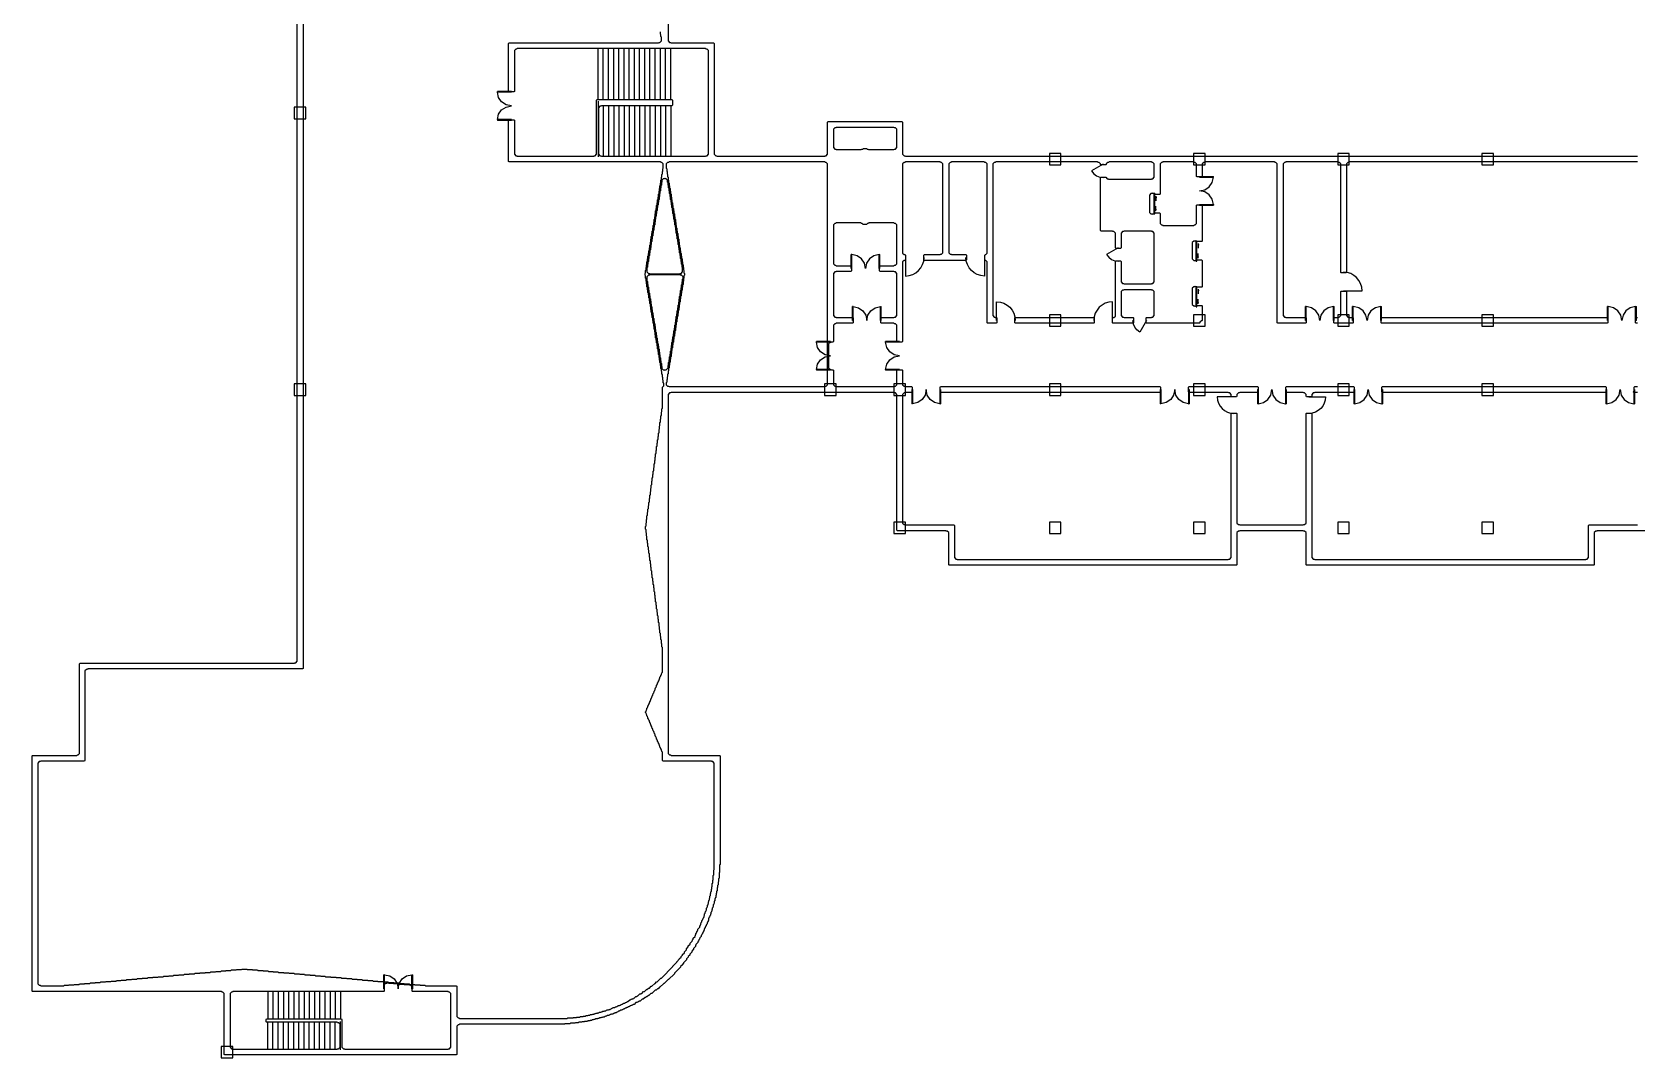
# Model space of a CAD drawing. Header units: metres. Extents: x 17405 to 146405, y 15000 to 99000.
# Drawn here: x 17405 to 100921, y 15000 to 68419 of the extents above; entities that cross this region are included whole.
import ezdxf

# ---------------------------------------------------------------- set-up
doc = ezdxf.new("R2010")
doc.units = ezdxf.units.M
for name, color, linetype in [('COL', 5, 'Continuous'), ('DOOR', 30, 'Continuous'), ('STAIR', 7, 'Continuous'), ('WALL', 8, 'Continuous')]:
    doc.layers.add(name, color=color, linetype=linetype)

msp = doc.modelspace()

# ---------------------------------------------------------------- linework, layer by layer
at = {"layer": 'COL'}
for points in [[(31050, 63900), (31650, 63900), (31650, 64500), (31050, 64500), (31050, 63900)], [(70350, 61500), (70950, 61500), (70950, 62100), (70350, 62100), (70350, 61500)], [(77850, 61500), (78450, 61500), (78450, 62100), (77850, 62100), (77850, 61500)], [(85950, 61500), (85950, 62100), (85350, 62100), (85350, 61500), (85950, 61500)], [(93450, 61500), (93450, 62100), (92850, 62100), (92850, 61500), (93450, 61500)], [(70350, 53100), (70950, 53100), (70950, 53700), (70350, 53700), (70350, 53100)], [(77850, 53100), (78450, 53100), (78450, 53700), (77850, 53700), (77850, 53100)], [(85950, 53100), (85950, 53700), (85350, 53700), (85350, 53100), (85950, 53100)], [(93450, 53100), (93450, 53700), (92850, 53700), (92850, 53100), (93450, 53100)], [(31050, 49500), (31650, 49500), (31650, 50100), (31050, 50100), (31050, 49500)], [(58650, 49502), (59250, 49502), (59250, 50102), (58650, 50102), (58650, 49502)], [(62250, 49500), (62850, 49500), (62850, 50100), (62250, 50100), (62250, 49500)], [(70350, 49500), (70950, 49500), (70950, 50100), (70350, 50100), (70350, 49500)], [(77850, 49500), (78450, 49500), (78450, 50100), (77850, 50100), (77850, 49500)], [(85950, 49500), (85950, 50100), (85350, 50100), (85350, 49500), (85950, 49500)], [(93450, 49500), (93450, 50100), (92850, 50100), (92850, 49500), (93450, 49500)], [(62250, 42300), (62850, 42300), (62850, 42900), (62250, 42900), (62250, 42300)], [(70350, 42300), (70950, 42300), (70950, 42900), (70350, 42900), (70350, 42300)], [(77850, 42300), (78450, 42300), (78450, 42900), (77850, 42900), (77850, 42300)], [(85950, 42300), (85950, 42900), (85350, 42900), (85350, 42300), (85950, 42300)], [(93450, 42300), (93450, 42900), (92850, 42900), (92850, 42300), (93450, 42300)], [(27250, 15000), (27850, 15000), (27850, 15600), (27250, 15600), (27250, 15000)]]:
    msp.add_lwpolyline(points, close=True, dxfattribs=at)
at = {"layer": 'DOOR'}
for points in [[(42350, 65322), (41619, 65322)], [(41619, 65285), (41619, 65322)], [(42350, 65285), (41619, 65285)], [(42350, 64572), (42070, 64628), (41840, 64780), (41682, 65006), (41619, 65285)], [(42350, 65322), (42350, 65285)], [(41619, 63860), (41682, 64138), (41840, 64365), (42070, 64517), (42350, 64572)], [(42350, 63860), (41619, 63860)], [(41619, 63860), (41619, 63822)], [(42350, 63822), (41619, 63822)], [(42350, 63822), (42350, 63860)], [(73150, 61540), (72544, 61190)], [(72544, 61190), (72656, 61044), (72800, 60934), (72967, 60864), (73150, 60840)], [(78150, 60903), (78881, 60903)], [(78150, 60903), (78150, 60865)], [(78150, 60865), (78881, 60865)], [(78150, 60153), (78430, 60209), (78660, 60361), (78818, 60587), (78881, 60865)], [(78881, 59440), (78818, 59719), (78660, 59945), (78430, 60097), (78150, 60153)], [(78881, 60865), (78881, 60903)], [(75792, 60023), (75827, 60023)], [(75792, 59490), (75792, 60023)], [(75827, 59490), (75792, 59490)], [(75792, 58956), (75792, 59490)], [(75827, 59490), (75827, 60023)], [(75827, 58956), (75827, 59490)], [(75885, 59875), (75885, 59629)], [(75885, 59875), (75899, 59790)], [(75899, 59790), (75885, 59790)], [(75885, 59104), (75885, 59350)], [(78150, 59440), (78881, 59440)], [(78150, 59403), (78150, 59440)], [(78150, 59403), (78881, 59403)], [(78881, 59440), (78881, 59403)], [(75792, 58956), (75827, 58956)], [(75899, 59190), (75885, 59190)], [(75885, 59104), (75899, 59190)], [(60024, 56100), (60024, 56831)], [(60062, 56831), (60024, 56831)], [(60062, 56100), (60062, 56831)], [(60774, 56100), (60719, 56380), (60567, 56610), (60340, 56768), (60062, 56831)], [(61487, 56831), (61208, 56768), (60982, 56610), (60830, 56380), (60774, 56100)], [(61487, 56100), (61487, 56831)], [(61487, 56831), (61524, 56831)], [(61524, 56100), (61524, 56831)], [(73930, 57187), (73324, 56837)], [(73324, 56837), (73436, 56690), (73580, 56580), (73747, 56511), (73930, 56487)], [(77992, 57556), (78027, 57556)], [(77992, 57022), (77992, 57556)], [(78027, 57022), (77992, 57022)], [(77992, 56489), (77992, 57022)], [(78027, 57022), (78027, 57556)], [(78027, 56489), (78027, 57022)], [(78085, 57408), (78085, 57162)], [(78085, 57408), (78099, 57322)], [(78099, 57322), (78085, 57322)], [(78085, 56637), (78085, 56883)], [(60024, 56100), (60062, 56100)], [(61524, 56100), (61487, 56100)], [(62855, 56686), (62855, 55716)], [(62855, 55716), (63050, 55735), (63232, 55792), (63397, 55881), (63540, 56000), (63659, 56143), (63748, 56308), (63805, 56490), (63825, 56686)], [(66971, 55716), (66775, 55735), (66593, 55792), (66428, 55881), (66285, 56000), (66166, 56143), (66077, 56308), (66020, 56490), (66001, 56686)], [(66971, 56686), (66971, 55716)], [(77992, 56489), (78027, 56489)], [(78099, 56723), (78085, 56723)], [(78085, 56637), (78099, 56723)], [(77992, 55178), (78027, 55178)], [(77992, 54645), (77992, 55178)], [(78027, 54645), (78027, 55178)], [(86620, 54946), (86600, 55141), (86544, 55323), (86454, 55488), (86336, 55632), (86192, 55750), (86028, 55840), (85845, 55896), (85650, 55916)], [(67600, 53400), (67600, 54370)], [(67600, 54370), (67795, 54350), (67977, 54294), (68142, 54204), (68286, 54086), (68404, 53942), (68494, 53778), (68550, 53595), (68570, 53400)], [(73629, 54370), (73433, 54350), (73251, 54294), (73086, 54204), (72943, 54086), (72824, 53942), (72735, 53778), (72678, 53595), (72659, 53400)], [(73629, 53400), (73629, 54370)], [(78027, 54645), (77992, 54645)], [(77992, 54112), (77992, 54645)], [(78027, 54112), (78027, 54645)], [(78085, 55030), (78085, 54785)], [(78085, 55030), (78099, 54945)], [(78099, 54945), (78085, 54945)], [(78085, 54260), (78085, 54506)], [(78099, 54345), (78085, 54345)], [(78085, 54260), (78099, 54345)], [(85650, 54946), (86620, 54946)], [(60096, 53400), (60096, 54131)], [(60133, 54131), (60096, 54131)], [(60133, 54131), (60412, 54068), (60638, 53910), (60790, 53680), (60846, 53400)], [(60133, 53400), (60133, 54131)], [(60846, 53400), (60901, 53680), (61053, 53910), (61280, 54068), (61558, 54131)], [(61558, 53400), (61558, 54131)], [(61558, 54131), (61596, 54131)], [(61596, 53400), (61596, 54131)], [(77992, 54112), (78027, 54112)], [(83669, 53400), (83669, 54131)], [(83707, 54131), (83669, 54131)], [(83707, 53400), (83707, 54131)], [(84419, 53400), (84364, 53680), (84212, 53910), (83985, 54068), (83707, 54131)], [(85132, 54131), (84853, 54068), (84627, 53910), (84475, 53680), (84419, 53400)], [(85132, 53400), (85132, 54131)], [(85132, 54131), (85169, 54131)], [(85169, 53400), (85169, 54131)], [(86126, 53400), (86126, 54131)], [(86163, 54131), (86126, 54131)], [(86163, 53400), (86163, 54131)], [(86876, 53400), (86820, 53680), (86668, 53910), (86442, 54068), (86163, 54131)], [(87588, 54131), (87310, 54068), (87083, 53910), (86931, 53680), (86876, 53400)], [(87588, 53400), (87588, 54131)], [(87588, 54131), (87626, 54131)], [(87626, 53400), (87626, 54131)], [(99392, 53400), (99392, 54131)], [(99430, 54131), (99392, 54131)], [(99430, 53400), (99430, 54131)], [(100142, 53400), (100087, 53680), (99935, 53910), (99708, 54068), (99430, 54131)], [(100855, 54131), (100576, 54068), (100350, 53910), (100198, 53680), (100142, 53400)], [(100855, 53400), (100855, 54131)], [(100855, 54131), (100892, 54131)], [(100892, 53400), (100892, 54131)], [(60096, 53400), (60133, 53400)], [(61596, 53400), (61558, 53400)], [(75045, 52794), (74899, 52906), (74789, 53050), (74719, 53217), (74695, 53400)], [(75395, 53400), (75045, 52794)], [(83669, 53400), (83707, 53400)], [(85169, 53400), (85132, 53400)], [(86126, 53400), (86163, 53400)], [(87626, 53400), (87588, 53400)], [(99392, 53400), (99430, 53400)], [(100892, 53400), (100855, 53400)], [(58950, 52309), (58219, 52309)], [(58219, 52271), (58219, 52309)], [(58950, 52271), (58219, 52271)], [(58950, 51559), (58670, 51615), (58440, 51767), (58282, 51993), (58219, 52271)], [(58950, 52309), (58950, 52271)], [(62550, 52309), (61819, 52309)], [(61819, 52271), (61819, 52309)], [(62550, 52271), (61819, 52271)], [(62550, 51559), (62270, 51615), (62040, 51767), (61882, 51993), (61819, 52271)], [(62550, 52309), (62550, 52271)], [(58219, 50846), (58282, 51125), (58440, 51351), (58670, 51503), (58950, 51559)], [(61819, 50846), (61882, 51125), (62040, 51351), (62270, 51503), (62550, 51559)], [(58950, 50846), (58219, 50846)], [(58219, 50846), (58219, 50809)], [(58950, 50809), (58219, 50809)], [(58950, 50809), (58950, 50846)], [(62550, 50846), (61819, 50846)], [(61819, 50846), (61819, 50809)], [(62550, 50809), (61819, 50809)], [(62550, 50809), (62550, 50846)], [(63180, 49800), (63180, 49069)], [(63180, 49800), (63218, 49800)], [(63218, 49800), (63218, 49069)], [(63930, 49800), (63874, 49520), (63722, 49290), (63496, 49132), (63218, 49069)], [(64643, 49069), (64364, 49132), (64138, 49290), (63986, 49520), (63930, 49800)], [(64643, 49800), (64643, 49069)], [(64680, 49800), (64643, 49800)], [(64680, 49800), (64680, 49069)], [(76116, 49800), (76116, 49069)], [(76116, 49800), (76154, 49800)], [(76154, 49800), (76154, 49069)], [(76866, 49800), (76811, 49520), (76659, 49290), (76432, 49132), (76154, 49069)], [(77579, 49069), (77300, 49132), (77074, 49290), (76922, 49520), (76866, 49800)], [(77579, 49800), (77579, 49069)], [(77616, 49800), (77579, 49800)], [(77616, 49800), (77616, 49069)], [(79950, 49430), (79077, 49430)], [(79077, 49430), (79095, 49254), (79146, 49090), (79226, 48942), (79333, 48813), (79462, 48706), (79610, 48626), (79774, 48575), (79950, 48557)], [(81172, 49800), (81172, 49069)], [(81172, 49800), (81209, 49800)], [(81209, 49069), (81488, 49132), (81714, 49290), (81866, 49520), (81922, 49800)], [(81209, 49800), (81209, 49069)], [(81922, 49800), (81977, 49520), (82129, 49290), (82356, 49132), (82634, 49069)], [(82634, 49800), (82634, 49069)], [(82672, 49800), (82634, 49800)], [(82672, 49800), (82672, 49069)], [(83850, 49430), (84723, 49430)], [(84723, 49430), (84705, 49254), (84654, 49090), (84574, 48942), (84467, 48813), (84338, 48706), (84190, 48626), (84026, 48575), (83850, 48557)], [(86190, 49800), (86190, 49069)], [(86190, 49800), (86227, 49800)], [(86227, 49069), (86506, 49132), (86732, 49290), (86884, 49520), (86940, 49800)], [(86227, 49800), (86227, 49069)], [(86940, 49800), (86995, 49520), (87147, 49290), (87374, 49132), (87652, 49069)], [(87652, 49800), (87652, 49069)], [(87690, 49800), (87652, 49800)], [(87690, 49800), (87690, 49069)], [(99297, 49800), (99297, 49069)], [(99297, 49800), (99335, 49800)], [(99335, 49069), (99613, 49132), (99839, 49290), (99991, 49520), (100047, 49800)], [(99335, 49800), (99335, 49069)], [(100047, 49800), (100103, 49520), (100255, 49290), (100481, 49132), (100760, 49069)], [(100760, 49800), (100760, 49069)], [(100797, 49800), (100760, 49800)], [(100797, 49800), (100797, 49069)], [(63218, 49069), (63180, 49069)], [(64643, 49069), (64680, 49069)], [(76154, 49069), (76116, 49069)], [(77579, 49069), (77616, 49069)], [(81209, 49069), (81172, 49069)], [(82634, 49069), (82672, 49069)], [(86227, 49069), (86190, 49069)], [(87652, 49069), (87690, 49069)], [(99335, 49069), (99297, 49069)], [(100760, 49069), (100797, 49069)], [(35711, 18600), (35711, 19331)], [(35748, 19331), (35711, 19331)], [(35748, 19331), (36027, 19268), (36253, 19110), (36405, 18880), (36461, 18600)], [(35748, 18600), (35748, 19331)], [(36461, 18600), (36516, 18880), (36668, 19110), (36894, 19268), (37173, 19331)], [(37173, 18600), (37173, 19331)], [(37173, 19331), (37211, 19331)], [(37211, 18600), (37211, 19331)], [(35711, 18600), (35748, 18600)], [(37211, 18600), (37173, 18600)]]:
    msp.add_lwpolyline(points, dxfattribs=at)
at = {"layer": 'STAIR'}
for p, q in [((46861, 64889), (46861, 67579)), ((47131, 64889), (47131, 67579)), ((47401, 64889), (47401, 67579)), ((47671, 64889), (47671, 67579)), ((47941, 64889), (47941, 67579)), ((48211, 64889), (48211, 67579)), ((48481, 64889), (48481, 67579)), ((48751, 64889), (48751, 67579)), ((49021, 64889), (49021, 67579)), ((49291, 64889), (49291, 67579)), ((49561, 64889), (49561, 67579)), ((49831, 64889), (49831, 67579)), ((50101, 64889), (50101, 67579)), ((50371, 64889), (50371, 67579)), ((50641, 64889), (50641, 67579)), ((46861, 64829), (46861, 61919)), ((47131, 64609), (47131, 61919)), ((47401, 64609), (47401, 61919)), ((47671, 64609), (47671, 61919)), ((47941, 64609), (47941, 61919)), ((48211, 64609), (48211, 61919)), ((48481, 64609), (48481, 61919)), ((48751, 64609), (48751, 61919)), ((49021, 64609), (49021, 61919)), ((49291, 64609), (49291, 61919)), ((49561, 64609), (49561, 61919)), ((49831, 64609), (49831, 61919)), ((50101, 64609), (50101, 61919)), ((50371, 64609), (50371, 61919)), ((50641, 64609), (50641, 61919)), ((29670, 18480), (29670, 17010)), ((29940, 18480), (29940, 17010)), ((30210, 18480), (30210, 17010)), ((30480, 18480), (30480, 17010)), ((30750, 18480), (30750, 17010)), ((31020, 18480), (31020, 17010)), ((31290, 18480), (31290, 17010)), ((31560, 18480), (31560, 17010)), ((31830, 18480), (31830, 17010)), ((32100, 18480), (32100, 17010)), ((32370, 18480), (32370, 17010)), ((32640, 18480), (32640, 17010)), ((32910, 18480), (32910, 17010)), ((33180, 18480), (33180, 17010)), ((33450, 18480), (33450, 17010)), ((29670, 15420), (29670, 16890)), ((29940, 15420), (29940, 16890)), ((30210, 15420), (30210, 16890)), ((30480, 15420), (30480, 16890)), ((30750, 15420), (30750, 16890)), ((31020, 15420), (31020, 16890)), ((31290, 15420), (31290, 16890)), ((31560, 15420), (31560, 16890)), ((31830, 15420), (31830, 16890)), ((32100, 15420), (32100, 16890)), ((32370, 15420), (32370, 16890)), ((32640, 15420), (32640, 16890)), ((32910, 15420), (32910, 16890)), ((33180, 15420), (33180, 16890)), ((33450, 15420), (33450, 16890))]:
    msp.add_line(p, q, dxfattribs=at)
at = {"layer": 'WALL'}
for points in [[(50505, 83155), (50505, 67955), (50580, 67880), (50630, 67880), (50655, 67855), (52880, 67855), (52905, 67830), (52905, 62055), (52980, 61980), (53030, 61980), (53055, 61955), (58655, 61955), (58680, 61980), (58730, 61980), (58805, 62055), (58805, 63730), (58830, 63755), (62680, 63755), (62705, 63730), (62705, 62055), (62780, 61980), (62830, 61980), (62855, 61955), (100955, 61955)], [(31505, 78730), (31505, 35280), (31480, 35255), (20305, 35255), (20280, 35230), (20230, 35230), (20155, 35155), (20155, 30480), (20130, 30455), (17855, 30455), (17830, 30430), (17780, 30430), (17705, 30355), (17705, 18855), (17780, 18780), (17830, 18780), (17855, 18755), (19055, 18755), (19080, 18780), (19305, 18780), (19330, 18805), (19580, 18805), (19605, 18830), (19855, 18830), (19880, 18855), (20130, 18855), (20155, 18880), (20405, 18880), (20430, 18905), (20680, 18905), (20705, 18930), (20955, 18930), (20980, 18955), (21230, 18955), (21255, 18980), (21505, 18980), (21530, 19005), (21780, 19005), (21805, 19030), (22030, 19030), (22055, 19055), (22305, 19055), (22330, 19080), (22580, 19080), (22605, 19105), (22855, 19105), (22880, 19130), (23130, 19130), (23155, 19155), (23405, 19155), (23430, 19180), (23680, 19180), (23705, 19205), (23955, 19205), (23980, 19230), (24230, 19230), (24255, 19255), (24505, 19255), (24530, 19280), (24755, 19280), (24780, 19305), (25030, 19305), (25055, 19330), (25305, 19330), (25330, 19355), (25580, 19355), (25605, 19380), (25855, 19380), (25880, 19405), (26130, 19405), (26155, 19430), (26405, 19430), (26430, 19455), (26680, 19455), (26705, 19480), (26955, 19480), (26980, 19505), (27230, 19505), (27255, 19530), (27480, 19530), (27505, 19555), (27755, 19555), (27780, 19580), (28030, 19580), (28055, 19605), (28305, 19605), (28330, 19630), (28580, 19630), (28605, 19605), (28855, 19605), (28880, 19580), (29130, 19580), (29155, 19555), (29405, 19555), (29430, 19530), (29680, 19530), (29705, 19505), (29930, 19505), (29955, 19480), (30205, 19480), (30230, 19455), (30480, 19455), (30505, 19430), (30755, 19430), (30780, 19405), (31030, 19405), (31055, 19380), (31305, 19380), (31330, 19355), (31580, 19355), (31605, 19330), (31855, 19330), (31880, 19305), (32130, 19305), (32155, 19280), (32405, 19280), (32430, 19255), (32655, 19255), (32680, 19230), (32930, 19230), (32955, 19205), (33205, 19205), (33230, 19180), (33480, 19180), (33505, 19155), (33755, 19155), (33780, 19130), (34030, 19130), (34055, 19105), (34305, 19105), (34330, 19080), (34580, 19080), (34605, 19055), (34855, 19055), (34880, 19030), (35130, 19030), (35155, 19005), (35380, 19005), (35405, 18980), (35655, 18980), (35680, 18955), (35930, 18955), (35955, 18930), (36205, 18930), (36230, 18905), (36480, 18905), (36505, 18880), (36755, 18880), (36780, 18855), (37030, 18855), (37055, 18830), (37305, 18830), (37330, 18805), (37580, 18805), (37605, 18780), (37855, 18780), (37880, 18755), (39480, 18755), (39505, 18730), (39505, 17155), (39580, 17080), (39630, 17080), (39655, 17055), (45255, 17055), (45280, 17080), (45555, 17080), (45580, 17105), (45730, 17105), (45755, 17130), (45905, 17130), (45930, 17155), (46080, 17155), (46105, 17180), (46205, 17180), (46230, 17205), (46330, 17205), (46355, 17230), (46430, 17230), (46455, 17255), (46555, 17255), (46580, 17280), (46655, 17280), (46680, 17305), (46730, 17305), (46755, 17330), (46830, 17330), (46855, 17355), (46905, 17355), (46930, 17380), (47005, 17380), (47030, 17405), (47080, 17405), (47105, 17430), (47180, 17430), (47205, 17455), (47255, 17455), (47280, 17480), (47305, 17480), (47330, 17505), (47405, 17505), (47430, 17530), (47480, 17530), (47505, 17555), (47530, 17555), (47555, 17580), (47580, 17580), (47605, 17605), (47630, 17605), (47655, 17630), (47730, 17630), (47755, 17655), (47805, 17655), (47830, 17680), (47855, 17680), (47880, 17705), (47905, 17705), (47930, 17730), (47980, 17730), (48005, 17755), (48030, 17755), (48055, 17780), (48080, 17780), (48105, 17805), (48130, 17805), (48155, 17830), (48180, 17830), (48205, 17855), (48255, 17855), (48280, 17880), (48305, 17880), (48330, 17905), (48355, 17905), (48380, 17930), (48405, 17930), (48505, 18030), (48555, 18030), (48580, 18055), (48605, 18055), (48630, 18080), (48680, 18080), (48705, 18105), (48730, 18105), (48830, 18205), (48880, 18205), (48905, 18230), (48930, 18230), (49030, 18330), (49080, 18330), (49105, 18355), (49130, 18355), (49230, 18455), (49280, 18455), (49380, 18555), (49405, 18555), (49480, 18630), (49530, 18630), (49630, 18730), (49655, 18730), (49805, 18880), (49830, 18880), (49905, 18955), (49930, 18955), (50130, 19155), (50155, 19155), (50755, 19755), (50755, 19780), (50955, 19980), (50955, 20005), (51105, 20155), (51105, 20180), (51180, 20255), (51180, 20280), (51255, 20355), (51255, 20380), (51355, 20480), (51355, 20530), (51455, 20630), (51455, 20680), (51555, 20780), (51555, 20830), (51655, 20930), (51655, 20980), (51755, 21080), (51755, 21105), (51780, 21130), (51780, 21155), (51805, 21180), (51805, 21230), (51905, 21330), (51905, 21355), (51930, 21380), (51930, 21405), (51955, 21430), (51955, 21480), (51980, 21505), (51980, 21530), (52005, 21555), (52005, 21580), (52030, 21605), (52030, 21630), (52055, 21655), (52055, 21705), (52155, 21805), (52155, 21855), (52180, 21880), (52180, 21905), (52205, 21930), (52205, 22005), (52230, 22030), (52230, 22055), (52255, 22080), (52255, 22130), (52280, 22155), (52280, 22180), (52305, 22205), (52305, 22230), (52330, 22255), (52330, 22280), (52355, 22305), (52355, 22330), (52380, 22355), (52380, 22405), (52405, 22430), (52405, 22505), (52430, 22530), (52430, 22580), (52455, 22605), (52455, 22630), (52480, 22655), (52480, 22680), (52505, 22705), (52505, 22805), (52530, 22830), (52530, 22855), (52555, 22880), (52555, 22955), (52580, 22980), (52580, 23030), (52605, 23055), (52605, 23130), (52630, 23155), (52630, 23205), (52655, 23230), (52655, 23305), (52680, 23330), (52680, 23430), (52705, 23455), (52705, 23555), (52730, 23580), (52730, 23655), (52755, 23680), (52755, 23780), (52780, 23805), (52780, 23905), (52805, 23930), (52805, 24080), (52830, 24105), (52830, 24255), (52855, 24280), (52855, 24505), (52880, 24530), (52880, 24780), (52905, 24805), (52905, 30355), (52830, 30430), (52780, 30430), (52755, 30455), (50230, 30455), (50205, 30480), (50205, 30930), (50180, 30955), (50180, 30980), (50155, 31005), (50155, 31055), (50130, 31080), (50130, 31105), (50105, 31130), (50105, 31155), (50080, 31180), (50080, 31230), (50055, 31255), (50055, 31280), (50030, 31305), (50030, 31355), (50005, 31380), (50005, 31405), (49980, 31430), (49980, 31455), (49955, 31480), (49955, 31530), (49930, 31555), (49930, 31580), (49905, 31605), (49905, 31655), (49880, 31680), (49880, 31705), (49855, 31730), (49855, 31755), (49830, 31780), (49830, 31830), (49805, 31855), (49805, 31880), (49780, 31905), (49780, 31955), (49755, 31980), (49755, 32005), (49730, 32030), (49730, 32055), (49705, 32080), (49705, 32130), (49680, 32155), (49680, 32180), (49655, 32205), (49655, 32255), (49630, 32280), (49630, 32305), (49605, 32330), (49605, 32355), (49580, 32380), (49580, 32430), (49555, 32455), (49555, 32480), (49530, 32505), (49530, 32555), (49505, 32580), (49505, 32605), (49480, 32630), (49480, 32655), (49455, 32680), (49455, 32730), (49430, 32755), (49430, 32780), (49405, 32805), (49405, 32855), (49380, 32880), (49380, 32905), (49355, 32930), (49355, 32955), (49330, 32980), (49330, 33030), (49355, 33055), (49355, 33080), (49380, 33105), (49380, 33130), (49405, 33155), (49405, 33205), (49430, 33230), (49430, 33255), (49455, 33280), (49455, 33330), (49480, 33355), (49480, 33380), (49505, 33405), (49505, 33430), (49530, 33455), (49530, 33505), (49555, 33530), (49555, 33555), (49580, 33580), (49580, 33630), (49605, 33655), (49605, 33680), (49630, 33705), (49630, 33730), (49655, 33755), (49655, 33805), (49680, 33830), (49680, 33855), (49705, 33880), (49705, 33930), (49730, 33955), (49730, 33980), (49755, 34005), (49755, 34030), (49780, 34055), (49780, 34105), (49805, 34130), (49805, 34155), (49830, 34180), (49830, 34230), (49855, 34255), (49855, 34280), (49880, 34305), (49880, 34330), (49905, 34355), (49905, 34405), (49930, 34430), (49930, 34455), (49955, 34480), (49955, 34530), (49980, 34555), (49980, 34580), (50005, 34605), (50005, 34630), (50030, 34655), (50030, 34705), (50055, 34730), (50055, 34755), (50080, 34780), (50080, 34830), (50105, 34855), (50105, 34880), (50130, 34905), (50130, 34930), (50155, 34955), (50155, 35005), (50180, 35030), (50180, 35055), (50205, 35080), (50205, 36380), (50180, 36405), (50180, 36555), (50155, 36580), (50155, 36755), (50130, 36780), (50130, 36930), (50105, 36955), (50105, 37105), (50080, 37130), (50080, 37280), (50055, 37305), (50055, 37455), (50030, 37480), (50030, 37655), (50005, 37680), (50005, 37830), (49980, 37855), (49980, 38005), (49955, 38030), (49955, 38180), (49930, 38205), (49930, 38355), (49905, 38380), (49905, 38555), (49880, 38580), (49880, 38730), (49855, 38755), (49855, 38905), (49830, 38930), (49830, 39080), (49805, 39105), (49805, 39255), (49780, 39280), (49780, 39455), (49755, 39480), (49755, 39630), (49730, 39655), (49730, 39805), (49705, 39830), (49705, 39980), (49680, 40005), (49680, 40155), (49655, 40180), (49655, 40355), (49630, 40380), (49630, 40530), (49605, 40555), (49605, 40705), (49580, 40730), (49580, 40880), (49555, 40905), (49555, 41055), (49530, 41080), (49530, 41255), (49505, 41280), (49505, 41430), (49480, 41455), (49480, 41605), (49455, 41630), (49455, 41780), (49430, 41805), (49430, 41955), (49405, 41980), (49405, 42155), (49380, 42180), (49380, 42330), (49355, 42355), (49355, 42505), (49330, 42530), (49330, 42680), (49355, 42705), (49355, 42855), (49380, 42880), (49380, 43030), (49405, 43055), (49405, 43230), (49430, 43255), (49430, 43405), (49455, 43430), (49455, 43580), (49480, 43605), (49480, 43755), (49505, 43780), (49505, 43930), (49530, 43955), (49530, 44130), (49555, 44155), (49555, 44305), (49580, 44330), (49580, 44480), (49605, 44505), (49605, 44655), (49630, 44680), (49630, 44830), (49655, 44855), (49655, 45030), (49680, 45055), (49680, 45205), (49705, 45230), (49705, 45380), (49730, 45405), (49730, 45555), (49755, 45580), (49755, 45730), (49780, 45755), (49780, 45930), (49805, 45955), (49805, 46105), (49830, 46130), (49830, 46280), (49855, 46305), (49855, 46455), (49880, 46480), (49880, 46630), (49905, 46655), (49905, 46830), (49930, 46855), (49930, 47005), (49955, 47030), (49955, 47180), (49980, 47205), (49980, 47355), (50005, 47380), (50005, 47530), (50030, 47555), (50030, 47730), (50055, 47755), (50055, 47905), (50080, 47930), (50080, 48080), (50105, 48105), (50105, 48255), (50130, 48280), (50130, 48430), (50155, 48455), (50155, 48630), (50180, 48655), (50180, 48805), (50205, 48830), (50205, 49930), (50280, 50005), (50280, 50130), (50255, 50155), (50255, 50280), (50230, 50305), (50230, 50430), (50205, 50455), (50205, 50580), (50180, 50605), (50180, 50730), (50155, 50755), (50155, 50880), (50130, 50905), (50130, 51030), (50105, 51055), (50105, 51180), (50080, 51205), (50080, 51305), (50055, 51330), (50055, 51455), (50030, 51480), (50030, 51605), (50005, 51630), (50005, 51755), (49980, 51780), (49980, 51905), (49955, 51930), (49955, 52055), (49930, 52080), (49930, 52205), (49905, 52230), (49905, 52355), (49880, 52380), (49880, 52480), (49855, 52505), (49855, 52630), (49830, 52655), (49830, 52780), (49805, 52805), (49805, 52930), (49780, 52955), (49780, 53080), (49755, 53105), (49755, 53230), (49730, 53255), (49730, 53380), (49705, 53405), (49705, 53530), (49680, 53555), (49680, 53655), (49655, 53680), (49655, 53805), (49630, 53830), (49630, 53955), (49605, 53980), (49605, 54105), (49580, 54130), (49580, 54255), (49555, 54280), (49555, 54405), (49530, 54430), (49530, 54555), (49505, 54580), (49505, 54705), (49480, 54730), (49480, 54830), (49455, 54855), (49455, 54980), (49430, 55005), (49430, 55130), (49405, 55155), (49405, 55280), (49380, 55305), (49380, 55430), (49355, 55455), (49355, 55580), (49330, 55605), (49330, 55730), (49305, 55755), (49305, 55855), (49330, 55880), (49330, 56005), (49355, 56030), (49355, 56155), (49380, 56180), (49380, 56305), (49405, 56330), (49405, 56455), (49430, 56480), (49430, 56605), (49455, 56630), (49455, 56755), (49480, 56780), (49480, 56880), (49505, 56905), (49505, 57030), (49530, 57055), (49530, 57180), (49555, 57205), (49555, 57330), (49580, 57355), (49580, 57480), (49605, 57505), (49605, 57630), (49630, 57655), (49630, 57780), (49655, 57805), (49655, 57930), (49680, 57955), (49680, 58055), (49705, 58080), (49705, 58205), (49730, 58230), (49730, 58355), (49755, 58380), (49755, 58505), (49780, 58530), (49780, 58655), (49805, 58680), (49805, 58805), (49830, 58830), (49830, 58955), (49855, 58980), (49855, 59105), (49880, 59130), (49880, 59230), (49905, 59255), (49905, 59380), (49930, 59405), (49930, 59530), (49955, 59555), (49955, 59680), (49980, 59705), (49980, 59830), (50005, 59855), (50005, 59980), (50030, 60005), (50030, 60130), (50055, 60155), (50055, 60280), (50080, 60305), (50080, 60405), (50105, 60430), (50105, 60555), (50130, 60580), (50130, 60705), (50155, 60730), (50155, 60855), (50180, 60880), (50180, 61005), (50205, 61030), (50205, 61155), (50230, 61180), (50230, 61305), (50255, 61330), (50255, 61555), (50180, 61630), (50130, 61630), (50105, 61655), (42230, 61655), (42205, 61680), (42205, 63830), (42230, 63855), (42480, 63855), (42505, 63830), (42505, 62055), (42580, 61980), (42630, 61980), (42655, 61955), (46630, 61955), (46655, 61980), (46705, 61980), (46780, 62055), (46780, 64880), (46805, 64905), (50705, 64905), (50730, 64880), (50730, 64605), (50705, 64580), (47030, 64580), (47005, 64555), (46955, 64555), (46880, 64480), (46880, 62055), (46955, 61980), (47005, 61980), (47030, 61955), (52455, 61955), (52480, 61980), (52530, 61980), (52605, 62055), (52605, 67455), (52530, 67530), (52480, 67530), (52455, 67555), (42655, 67555), (42630, 67530), (42580, 67530), (42505, 67455), (42505, 65330), (42480, 65305), (42230, 65305), (42205, 65330), (42205, 67830), (42230, 67855), (50005, 67855), (50030, 67880), (50080, 67880), (50155, 67955), (50155, 68155), (50130, 68180), (50130, 68280), (50105, 68305), (50105, 68430)], [(101380, 42455), (98855, 42455), (98830, 42430), (98780, 42430), (98705, 42355), (98705, 40680), (98680, 40655), (83730, 40655), (83705, 40680), (83705, 42355), (83630, 42430), (83580, 42430), (83555, 42455), (80255, 42455), (80230, 42430), (80180, 42430), (80105, 42355), (80105, 40680), (80080, 40655), (65130, 40655), (65105, 40680), (65105, 42355), (65030, 42430), (64980, 42430), (64955, 42455), (62430, 42455), (62405, 42480), (62405, 49555), (62330, 49630), (62280, 49630), (62255, 49655), (50655, 49655), (50630, 49630), (50580, 49630), (50505, 49555), (50505, 30855), (50580, 30780), (50630, 30780), (50655, 30755), (53180, 30755), (53205, 30730), (53205, 25080), (53180, 25055), (53180, 24655), (53155, 24630), (53155, 24355), (53130, 24330), (53130, 24180), (53105, 24155), (53105, 24005), (53080, 23980), (53080, 23880), (53055, 23855), (53055, 23705), (53030, 23680), (53030, 23580), (53005, 23555), (53005, 23480), (52980, 23455), (52980, 23355), (52955, 23330), (52955, 23305), (52930, 23280), (52930, 23180), (52905, 23155), (52905, 23055), (52880, 23030), (52880, 23005), (52855, 22980), (52855, 22880), (52830, 22855), (52830, 22830), (52805, 22805), (52805, 22730), (52780, 22705), (52780, 22655), (52755, 22630), (52755, 22605), (52730, 22580), (52730, 22505), (52705, 22480), (52705, 22430), (52680, 22405), (52680, 22380), (52655, 22355), (52655, 22330), (52630, 22305), (52630, 22280), (52605, 22255), (52605, 22155), (52580, 22130), (52580, 22105), (52555, 22080), (52555, 22055), (52530, 22030), (52530, 21980), (52505, 21955), (52505, 21930), (52480, 21905), (52480, 21880), (52455, 21855), (52455, 21830), (52430, 21805), (52430, 21780), (52405, 21755), (52405, 21730), (52380, 21705), (52380, 21655), (52355, 21630), (52355, 21605), (52330, 21580), (52330, 21555), (52305, 21530), (52305, 21505), (52280, 21480), (52280, 21455), (52255, 21430), (52255, 21405), (52230, 21380), (52230, 21330), (52155, 21255), (52155, 21230), (52130, 21205), (52130, 21180), (52105, 21155), (52105, 21130), (52080, 21105), (52080, 21080), (52055, 21055), (52055, 21005), (51955, 20905), (51955, 20880), (51930, 20855), (51930, 20805), (51830, 20705), (51830, 20655), (51730, 20555), (51730, 20505), (51630, 20405), (51630, 20355), (51555, 20280), (51555, 20255), (51455, 20155), (51455, 20105), (51305, 19955), (51305, 19930), (51230, 19855), (51230, 19830), (51155, 19755), (51155, 19730), (50830, 19405), (50830, 19380), (50530, 19080), (50505, 19080), (50305, 18880), (50280, 18880), (50080, 18680), (50055, 18680), (49980, 18605), (49955, 18605), (49880, 18530), (49830, 18530), (49655, 18355), (49605, 18355), (49505, 18255), (49480, 18255), (49405, 18180), (49355, 18180), (49330, 18155), (49305, 18155), (49205, 18055), (49155, 18055), (49055, 17955), (49005, 17955), (48980, 17930), (48955, 17930), (48930, 17905), (48905, 17905), (48880, 17880), (48830, 17880), (48730, 17780), (48680, 17780), (48655, 17755), (48630, 17755), (48605, 17730), (48580, 17730), (48555, 17705), (48530, 17705), (48505, 17680), (48480, 17680), (48455, 17655), (48430, 17655), (48405, 17630), (48355, 17630), (48330, 17605), (48305, 17605), (48280, 17580), (48255, 17580), (48230, 17555), (48205, 17555), (48180, 17530), (48155, 17530), (48130, 17505), (48105, 17505), (48080, 17480), (48030, 17480), (48005, 17455), (47980, 17455), (47955, 17430), (47930, 17430), (47905, 17405), (47880, 17405), (47855, 17380), (47830, 17380), (47805, 17355), (47755, 17355), (47730, 17330), (47705, 17330), (47680, 17305), (47655, 17305), (47630, 17280), (47555, 17280), (47530, 17255), (47480, 17255), (47455, 17230), (47430, 17230), (47405, 17205), (47330, 17205), (47305, 17180), (47255, 17180), (47230, 17155), (47205, 17155), (47180, 17130), (47105, 17130), (47080, 17105), (47030, 17105), (47005, 17080), (46930, 17080), (46905, 17055), (46855, 17055), (46830, 17030), (46730, 17030), (46705, 17005), (46630, 17005), (46605, 16980), (46555, 16980), (46530, 16955), (46455, 16955), (46430, 16930), (46330, 16930), (46305, 16905), (46155, 16905), (46130, 16880), (46030, 16880), (46005, 16855), (45855, 16855), (45830, 16830), (45680, 16830), (45655, 16805), (45430, 16805), (45405, 16780), (45130, 16780), (45105, 16755), (39655, 16755), (39630, 16730), (39580, 16730), (39505, 16655), (39505, 15180), (39480, 15155), (27430, 15155), (27405, 15180), (27405, 18355), (27330, 18430), (27280, 18430), (27255, 18455), (17430, 18455), (17405, 18480), (17405, 30730), (17430, 30755), (19730, 30755), (19755, 30780), (19805, 30780), (19880, 30855), (19880, 35530), (19905, 35555), (31055, 35555), (31080, 35580), (31130, 35580), (31205, 35655), (31205, 78355)], [(100955, 61655), (85955, 61655), (85930, 61630), (85880, 61630), (85805, 61555), (85805, 55905), (85780, 55880), (85530, 55880), (85505, 55905), (85505, 61555), (85430, 61630), (85380, 61630), (85355, 61655), (82655, 61655), (82630, 61630), (82580, 61630), (82505, 61555), (82505, 53655), (82580, 53580), (82630, 53580), (82655, 53555), (83680, 53555), (83705, 53530), (83705, 53280), (83680, 53255), (82230, 53255), (82205, 53280), (82205, 61555), (82130, 61630), (82080, 61630), (82055, 61655), (78455, 61655), (78430, 61630), (78380, 61630), (78305, 61555), (78305, 60905), (78280, 60880), (78030, 60880), (78005, 60905), (78005, 61555), (77930, 61630), (77880, 61630), (77855, 61655), (76255, 61655), (76230, 61630), (76180, 61630), (76105, 61555), (76105, 59980), (76080, 59955), (75830, 59955), (75780, 60005), (75730, 60005), (75705, 60030), (75680, 60005), (75630, 60005), (75555, 59930), (75555, 59030), (75630, 58955), (75680, 58955), (75705, 58930), (75730, 58955), (75780, 58955), (75830, 59005), (76080, 59005), (76105, 58980), (76105, 58455), (76180, 58380), (76230, 58380), (76255, 58355), (77855, 58355), (77880, 58380), (77930, 58380), (78005, 58455), (78005, 59405), (78030, 59430), (78280, 59430), (78305, 59405), (78305, 57530), (78280, 57505), (78030, 57505), (78005, 57530), (77955, 57530), (77930, 57555), (77905, 57530), (77855, 57530), (77780, 57455), (77780, 56605), (77855, 56530), (77905, 56530), (77930, 56505), (77955, 56530), (78005, 56530), (78030, 56555), (78280, 56555), (78305, 56530), (78305, 55155), (78280, 55130), (78030, 55130), (78005, 55155), (77955, 55155), (77930, 55180), (77905, 55155), (77855, 55155), (77780, 55080), (77780, 54230), (77855, 54155), (77905, 54155), (77930, 54130), (77955, 54155), (78005, 54155), (78030, 54180), (78280, 54180), (78305, 54155), (78305, 53405), (78280, 53380), (78255, 53380), (78180, 53305), (78180, 53280), (78155, 53255), (75405, 53255), (75380, 53280), (75380, 53530), (75405, 53555), (75655, 53555), (75680, 53580), (75730, 53580), (75805, 53655), (75805, 54905), (75730, 54980), (75680, 54980), (75655, 55005), (74230, 55005), (74205, 54980), (74155, 54980), (74080, 54905), (74080, 53655), (74155, 53580), (74205, 53580), (74230, 53555), (74705, 53555), (74730, 53530), (74730, 53280), (74705, 53255), (73655, 53255), (73630, 53280), (73630, 53530), (73655, 53555), (73705, 53555), (73780, 53630), (73780, 56480), (73805, 56505), (74055, 56505), (74080, 56480), (74080, 55405), (74155, 55330), (74205, 55330), (74230, 55305), (75655, 55305), (75680, 55330), (75730, 55330), (75805, 55405), (75805, 57955), (75730, 58030), (75680, 58030), (75655, 58055), (74230, 58055), (74205, 58030), (74155, 58030), (74080, 57955), (74080, 57180), (74055, 57155), (73805, 57155), (73780, 57180), (73780, 57955), (73705, 58030), (73655, 58030), (73630, 58055), (73030, 58055), (73005, 58080), (73005, 60830), (73030, 60855), (73280, 60855), (73355, 60780), (73405, 60780), (73430, 60755), (75655, 60755), (75680, 60780), (75730, 60780), (75805, 60855), (75805, 61555), (75730, 61630), (75680, 61630), (75655, 61655), (73455, 61655), (73430, 61630), (73380, 61630), (73305, 61555), (73305, 61530), (73280, 61505), (73030, 61505), (73005, 61530), (73005, 61555), (72930, 61630), (72880, 61630), (72855, 61655), (67555, 61655), (67530, 61630), (67480, 61630), (67405, 61555), (67405, 53655), (67480, 53580), (67505, 53580), (67530, 53555), (67580, 53555), (67605, 53530), (67605, 53280), (67580, 53255), (67130, 53255), (67105, 53280), (67105, 56455), (67030, 56530), (67005, 56530), (66980, 56555), (66980, 56805), (67005, 56830), (67030, 56830), (67105, 56905), (67105, 61555), (67030, 61630), (66980, 61630), (66955, 61655), (65255, 61655), (65230, 61630), (65180, 61630), (65105, 61555), (65105, 56930), (65180, 56855), (65230, 56855), (65255, 56830), (66005, 56830), (66030, 56805), (66030, 56555), (66005, 56530), (63830, 56530), (63805, 56555), (63805, 56805), (63830, 56830), (64655, 56830), (64680, 56855), (64730, 56855), (64805, 56930), (64805, 61555), (64730, 61630), (64680, 61630), (64655, 61655), (62855, 61655), (62830, 61630), (62780, 61630), (62705, 61555), (62705, 56905), (62780, 56830), (62830, 56830), (62855, 56805), (62855, 56555), (62830, 56530), (62780, 56530), (62705, 56455), (62705, 52305), (62680, 52280), (62430, 52280), (62405, 52305), (62405, 53155), (62330, 53230), (62280, 53230), (62255, 53255), (61605, 53255), (61580, 53280), (61580, 53530), (61605, 53555), (62255, 53555), (62280, 53580), (62330, 53580), (62405, 53655), (62405, 55855), (62330, 55930), (62280, 55930), (62255, 55955), (61530, 55955), (61505, 55980), (61505, 56230), (61530, 56255), (62255, 56255), (62280, 56280), (62330, 56280), (62405, 56355), (62405, 58380), (62330, 58455), (62280, 58455), (62255, 58480), (60955, 58480), (60930, 58455), (60880, 58455), (60830, 58405), (60655, 58405), (60605, 58455), (60555, 58455), (60530, 58480), (59255, 58480), (59230, 58455), (59180, 58455), (59105, 58380), (59105, 56355), (59180, 56280), (59230, 56280), (59255, 56255), (60030, 56255), (60055, 56230), (60055, 55980), (60030, 55955), (59255, 55955), (59230, 55930), (59180, 55930), (59105, 55855), (59105, 53655), (59180, 53580), (59230, 53580), (59255, 53555), (60105, 53555), (60130, 53530), (60130, 53280), (60105, 53255), (59255, 53255), (59230, 53230), (59180, 53230), (59105, 53155), (59105, 52305), (59080, 52280), (59005, 52280), (58980, 52255), (58930, 52255), (58855, 52180), (58855, 50930), (58930, 50855), (58980, 50855), (59005, 50830), (59080, 50830), (59105, 50805), (59105, 50055), (59180, 49980), (59230, 49980), (59255, 49955), (62255, 49955), (62280, 49980), (62330, 49980), (62405, 50055), (62405, 50805), (62430, 50830), (62680, 50830), (62705, 50805), (62705, 50055), (62780, 49980), (62830, 49980), (62855, 49955), (63180, 49955), (63205, 49930), (63205, 49680), (63180, 49655), (62855, 49655), (62830, 49630), (62780, 49630), (62705, 49555), (62705, 42855), (62780, 42780), (62830, 42780), (62855, 42755), (65380, 42755), (65405, 42730), (65405, 41055), (65480, 40980), (65530, 40980), (65555, 40955), (79655, 40955), (79680, 40980), (79730, 40980), (79805, 41055), (79805, 48555), (79830, 48580), (80080, 48580), (80105, 48555), (80105, 42855), (80180, 42780), (80230, 42780), (80255, 42755), (83555, 42755), (83580, 42780), (83630, 42780), (83705, 42855), (83705, 48555), (83730, 48580), (83980, 48580), (84005, 48555), (84005, 41055), (84080, 40980), (84130, 40980), (84155, 40955), (98255, 40955), (98280, 40980), (98330, 40980), (98405, 41055), (98405, 42730), (98430, 42755), (100955, 42755)], [(100955, 53255), (100880, 53255), (100855, 53280), (100855, 53530), (100880, 53555), (100955, 53555)], [(100955, 49655), (100755, 49655), (100730, 49680), (100780, 49730), (100780, 49930), (100805, 49955), (100955, 49955)]]:
    msp.add_lwpolyline(points, dxfattribs=at)
for points in [[(59230, 62330), (59255, 62305), (60555, 62305), (60580, 62330), (60630, 62330), (60655, 62355), (60830, 62355), (60855, 62330), (60905, 62330), (60930, 62305), (62255, 62305), (62280, 62330), (62330, 62330), (62405, 62405), (62405, 63355), (62330, 63430), (62280, 63430), (62255, 63455), (59255, 63455), (59230, 63430), (59180, 63430), (59105, 63355), (59105, 62405), (59180, 62330)], [(50530, 49980), (50555, 49955), (58655, 49955), (58680, 49980), (58730, 49980), (58805, 50055), (58805, 61555), (58730, 61630), (58680, 61630), (58655, 61655), (50555, 61655), (50530, 61630), (50480, 61630), (50405, 61555), (50405, 61330), (50430, 61305), (50430, 61180), (50455, 61155), (50455, 61030), (50480, 61005), (50480, 60880), (50505, 60855), (50505, 60730), (50530, 60705), (50530, 60580), (50555, 60555), (50555, 60430), (50580, 60405), (50580, 60305), (50605, 60280), (50605, 60155), (50630, 60130), (50630, 60005), (50655, 59980), (50655, 59855), (50680, 59830), (50680, 59705), (50705, 59680), (50705, 59555), (50730, 59530), (50730, 59405), (50755, 59380), (50755, 59255), (50780, 59230), (50780, 59130), (50805, 59105), (50805, 58980), (50830, 58955), (50830, 58830), (50855, 58805), (50855, 58680), (50880, 58655), (50880, 58530), (50905, 58505), (50905, 58380), (50930, 58355), (50930, 58230), (50955, 58205), (50955, 58080), (50980, 58055), (50980, 57955), (51005, 57930), (51005, 57805), (51030, 57780), (51030, 57655), (51055, 57630), (51055, 57505), (51080, 57480), (51080, 57355), (51105, 57330), (51105, 57205), (51130, 57180), (51130, 57055), (51155, 57030), (51155, 56905), (51180, 56880), (51180, 56780), (51205, 56755), (51205, 56630), (51230, 56605), (51230, 56480), (51255, 56455), (51255, 56330), (51280, 56305), (51280, 56180), (51305, 56155), (51305, 56030), (51330, 56005), (51330, 55880), (51355, 55855), (51355, 55755), (51330, 55730), (51330, 55605), (51305, 55580), (51305, 55455), (51280, 55430), (51280, 55280), (51255, 55255), (51255, 55130), (51230, 55105), (51230, 54980), (51205, 54955), (51205, 54830), (51180, 54805), (51180, 54680), (51155, 54655), (51155, 54530), (51130, 54505), (51130, 54380), (51105, 54355), (51105, 54230), (51080, 54205), (51080, 54080), (51055, 54055), (51055, 53930), (51030, 53905), (51030, 53780), (51005, 53755), (51005, 53630), (50980, 53605), (50980, 53480), (50955, 53455), (50955, 53330), (50930, 53305), (50930, 53180), (50905, 53155), (50905, 53030), (50880, 53005), (50880, 52880), (50855, 52855), (50855, 52730), (50830, 52705), (50830, 52580), (50805, 52555), (50805, 52430), (50780, 52405), (50780, 52280), (50755, 52255), (50755, 52130), (50730, 52105), (50730, 51980), (50705, 51955), (50705, 51830), (50680, 51805), (50680, 51680), (50655, 51655), (50655, 51530), (50630, 51505), (50630, 51380), (50605, 51355), (50605, 51230), (50580, 51205), (50580, 51080), (50555, 51055), (50555, 50930), (50530, 50905), (50530, 50780), (50505, 50755), (50505, 50630), (50480, 50605), (50480, 50480), (50455, 50455), (50455, 50330), (50430, 50305), (50430, 50180), (50405, 50155), (50405, 50055), (50480, 49980)], [(49530, 55855), (49555, 55830), (51105, 55830), (51130, 55855), (51180, 55855), (51255, 55930), (51255, 56155), (51230, 56180), (51230, 56305), (51205, 56330), (51205, 56455), (51180, 56480), (51180, 56605), (51155, 56630), (51155, 56755), (51130, 56780), (51130, 56905), (51105, 56930), (51105, 57055), (51080, 57080), (51080, 57180), (51055, 57205), (51055, 57330), (51030, 57355), (51030, 57480), (51005, 57505), (51005, 57630), (50980, 57655), (50980, 57780), (50955, 57805), (50955, 57930), (50930, 57955), (50930, 58080), (50905, 58105), (50905, 58230), (50880, 58255), (50880, 58355), (50855, 58380), (50855, 58505), (50830, 58530), (50830, 58655), (50805, 58680), (50805, 58805), (50780, 58830), (50780, 58955), (50755, 58980), (50755, 59105), (50730, 59130), (50730, 59255), (50705, 59280), (50705, 59405), (50680, 59430), (50680, 59530), (50655, 59555), (50655, 59680), (50630, 59705), (50630, 59830), (50605, 59855), (50605, 59980), (50580, 60005), (50580, 60130), (50555, 60155), (50555, 60280), (50530, 60305), (50530, 60430), (50505, 60455), (50505, 60580), (50480, 60605), (50480, 60705), (50405, 60780), (50355, 60780), (50330, 60805), (50305, 60780), (50255, 60780), (50180, 60705), (50180, 60605), (50155, 60580), (50155, 60455), (50130, 60430), (50130, 60305), (50105, 60280), (50105, 60155), (50080, 60130), (50080, 60005), (50055, 59980), (50055, 59855), (50030, 59830), (50030, 59705), (50005, 59680), (50005, 59555), (49980, 59530), (49980, 59430), (49955, 59405), (49955, 59280), (49930, 59255), (49930, 59130), (49905, 59105), (49905, 58980), (49880, 58955), (49880, 58830), (49855, 58805), (49855, 58680), (49830, 58655), (49830, 58530), (49805, 58505), (49805, 58380), (49780, 58355), (49780, 58255), (49755, 58230), (49755, 58105), (49730, 58080), (49730, 57955), (49705, 57930), (49705, 57805), (49680, 57780), (49680, 57655), (49655, 57630), (49655, 57505), (49630, 57480), (49630, 57355), (49605, 57330), (49605, 57205), (49580, 57180), (49580, 57080), (49555, 57055), (49555, 56930), (49530, 56905), (49530, 56780), (49505, 56755), (49505, 56630), (49480, 56605), (49480, 56480), (49455, 56455), (49455, 56330), (49430, 56305), (49430, 56180), (49405, 56155), (49405, 55930), (49480, 55855)], [(50305, 50830), (50330, 50805), (50355, 50830), (50405, 50830), (50505, 50930), (50505, 51055), (50530, 51080), (50530, 51205), (50555, 51230), (50555, 51355), (50580, 51380), (50580, 51505), (50605, 51530), (50605, 51655), (50630, 51680), (50630, 51805), (50655, 51830), (50655, 51955), (50680, 51980), (50680, 52105), (50705, 52130), (50705, 52255), (50730, 52280), (50730, 52405), (50755, 52430), (50755, 52555), (50780, 52580), (50780, 52705), (50805, 52730), (50805, 52855), (50830, 52880), (50830, 53005), (50855, 53030), (50855, 53155), (50880, 53180), (50880, 53305), (50905, 53330), (50905, 53455), (50930, 53480), (50930, 53605), (50955, 53630), (50955, 53755), (50980, 53780), (50980, 53905), (51005, 53930), (51005, 54055), (51030, 54080), (51030, 54205), (51055, 54230), (51055, 54355), (51080, 54380), (51080, 54505), (51105, 54530), (51105, 54655), (51130, 54680), (51130, 54805), (51155, 54830), (51155, 54955), (51180, 54980), (51180, 55105), (51205, 55130), (51205, 55255), (51230, 55280), (51230, 55405), (51255, 55430), (51255, 55555), (51280, 55580), (51280, 55680), (51205, 55755), (51155, 55755), (51130, 55780), (49555, 55780), (49530, 55755), (49480, 55755), (49405, 55680), (49405, 55455), (49430, 55430), (49430, 55305), (49455, 55280), (49455, 55155), (49480, 55130), (49480, 55005), (49505, 54980), (49505, 54855), (49530, 54830), (49530, 54705), (49555, 54680), (49555, 54555), (49580, 54530), (49580, 54430), (49605, 54405), (49605, 54280), (49630, 54255), (49630, 54130), (49655, 54105), (49655, 53980), (49680, 53955), (49680, 53830), (49705, 53805), (49705, 53680), (49730, 53655), (49730, 53530), (49755, 53505), (49755, 53380), (49780, 53355), (49780, 53255), (49805, 53230), (49805, 53105), (49830, 53080), (49830, 52955), (49855, 52930), (49855, 52805), (49880, 52780), (49880, 52655), (49905, 52630), (49905, 52505), (49930, 52480), (49930, 52355), (49955, 52330), (49955, 52205), (49980, 52180), (49980, 52080), (50005, 52055), (50005, 51930), (50030, 51905), (50030, 51780), (50055, 51755), (50055, 51630), (50080, 51605), (50080, 51480), (50105, 51455), (50105, 51330), (50130, 51305), (50130, 51180), (50155, 51155), (50155, 51030), (50180, 51005), (50180, 50905), (50255, 50830)], [(85180, 53255), (85155, 53280), (85155, 53530), (85180, 53555), (85355, 53555), (85380, 53580), (85430, 53580), (85505, 53655), (85505, 54905), (85530, 54930), (85780, 54930), (85805, 54905), (85805, 53655), (85880, 53580), (85930, 53580), (85955, 53555), (86130, 53555), (86155, 53530), (86155, 53280), (86130, 53255)], [(68580, 53255), (68555, 53280), (68555, 53530), (68580, 53555), (72655, 53555), (72680, 53530), (72680, 53280), (72655, 53255)], [(87630, 53255), (87605, 53280), (87605, 53530), (87630, 53555), (99380, 53555), (99405, 53530), (99405, 53280), (99380, 53255)], [(64680, 49655), (64655, 49680), (64655, 49930), (64680, 49955), (76105, 49955), (76130, 49930), (76130, 49680), (76105, 49655)], [(79830, 49430), (79805, 49455), (79805, 49555), (79730, 49630), (79680, 49630), (79655, 49655), (77605, 49655), (77580, 49680), (77580, 49930), (77605, 49955), (81180, 49955), (81205, 49930), (81205, 49680), (81180, 49655), (80255, 49655), (80230, 49630), (80180, 49630), (80105, 49555), (80105, 49455), (80080, 49430)], [(83730, 49430), (83705, 49455), (83705, 49555), (83630, 49630), (83580, 49630), (83555, 49655), (82680, 49655), (82655, 49680), (82655, 49930), (82680, 49955), (86180, 49955), (86205, 49930), (86205, 49680), (86180, 49655), (84155, 49655), (84130, 49630), (84080, 49630), (84005, 49555), (84005, 49455), (83980, 49430)], [(87680, 49655), (87655, 49680), (87655, 49930), (87680, 49955), (99305, 49955), (99330, 49930), (99330, 49680), (99305, 49655)], [(27830, 15480), (27855, 15455), (33280, 15455), (33305, 15480), (33355, 15480), (33430, 15555), (33430, 16755), (33355, 16830), (33305, 16830), (33280, 16855), (29605, 16855), (29580, 16880), (29580, 17005), (29605, 17030), (33505, 17030), (33530, 17005), (33530, 15555), (33605, 15480), (33655, 15480), (33680, 15455), (39055, 15455), (39080, 15480), (39130, 15480), (39205, 15555), (39205, 18355), (39130, 18430), (39080, 18430), (39055, 18455), (37205, 18455), (37180, 18480), (37180, 18705), (37105, 18780), (37055, 18780), (37030, 18805), (36780, 18805), (36755, 18830), (36505, 18830), (36480, 18855), (36230, 18855), (36205, 18880), (35955, 18880), (35930, 18905), (35880, 18905), (35855, 18880), (35805, 18880), (35730, 18805), (35730, 18480), (35705, 18455), (27855, 18455), (27830, 18430), (27780, 18430), (27705, 18355), (27705, 15555), (27780, 15480)]]:
    msp.add_lwpolyline(points, close=True, dxfattribs=at)

doc.saveas('drawing.dxf')
